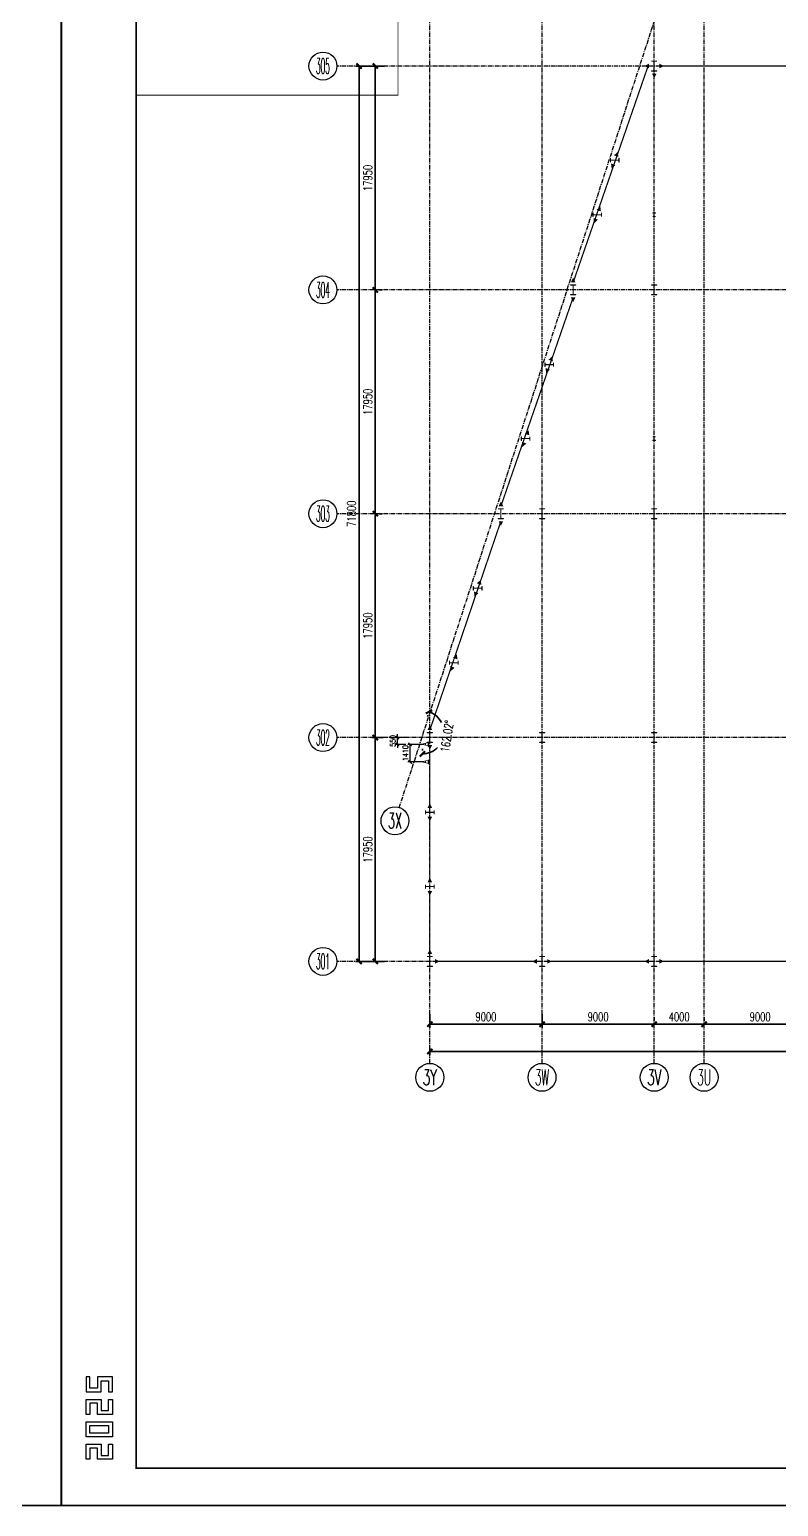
# Model space of a CAD drawing. Extents: x 782294 to 1727252, y -631030 to 17645.
# Drawn here: x 1220017 to 1280103, y -631030 to -512591 of the extents above; entities that cross this region are included whole.
import ezdxf
from ezdxf.enums import TextEntityAlignment as Align

# ---------------------------------------------------------------- set-up
doc = ezdxf.new("R2010")
doc.units = 0
doc.linetypes.add('CENTER', pattern=[2, 1.25, -0.25, 0.25, -0.25])
doc.layers.get('Defpoints').update_dxf_attribs({"color": 210})
for name, color, linetype in [('!ZN1-标注-173', 173, 'Continuous'), ('!ZN3-铝板幕墙-3', 3, 'Continuous'), ('!ZN5-钢材断面-2', 2, 'Continuous'), ('0-cxFrame', 155, 'Continuous'), ('30预埋件', 30, 'Continuous'), ('3符号', 3, 'Continuous'), ('A-WINDOW', 140, 'Continuous'), ('DIM', 173, 'Continuous'), ('DOTE', 1, 'CENTER'), ('qianming', 155, 'Continuous')]:
    doc.layers.add(name, color=color, linetype=linetype)
for name, color, linetype, lineweight in [('0-cxText', 131, 'Continuous', 25), ('S-bea', 40, 'Continuous', 0), ('S-col', 2, 'Continuous', 0), ('梁', 4, 'Continuous', 18), ('砼柱', 2, 'Continuous', 35), ('细线', 11, 'Continuous', 9)]:
    doc.layers.add(name, color=color, linetype=linetype, lineweight=lineweight)
doc.styles.add('_TCH_AXIS', font='COMPLEX', dxfattribs={"bigfont": 'GBCBIG'})
doc.styles.add('cx_biaoti', font='')
doc.styles.add('cx_tuming', font='simhei.ttf')
doc.styles.add('cx_tuqian1', font='')
doc.styles.add('DHTEXT-1', font='romans.shx', dxfattribs={"width": 0.7, "bigfont": 'chinese.shx'})
doc.styles.add('图框宋体', font='', dxfattribs={"width": 0.75})
doc.styles.add('黑体', font='simhei.ttf', dxfattribs={"height": 12})
doc.styles.get('cx_biaoti').set_extended_font_data('SimSun')
doc.styles.get('cx_tuqian1').set_extended_font_data('SimSun')
doc.styles.get('图框宋体').set_extended_font_data('SimSun')
doc.dimstyles.new('ZN175', dxfattribs={"dimscale": 175, "dimtxt": 2.5, "dimasz": 1.5, "dimexe": 1, "dimexo": 2, "dimgap": 0.9, "dimtad": 1, "dimdec": 0, "dimdsep": 46, "dimtxsty": 'DHTEXT-1', "dimblk": 'ARCHTICK', "dimcen": 2.5, "dimclrd": 173, "dimclre": 173, "dimclrt": 7, "dimazin": 2, "dimtfac": 1, "dimtdec": 0, "dimtix": 1, "dimtmove": 2, "dimatfit": 3, "dimfxl": 0, "dimtolj": 1, "dimtzin": 0, "dimarcsym": 0})
doc.dimstyles.new('ZN280', dxfattribs={"dimscale": 280, "dimtxt": 2.5, "dimasz": 1.5, "dimexe": 1, "dimexo": 2, "dimgap": 0.9, "dimtad": 1, "dimdec": 0, "dimdsep": 46, "dimtxsty": 'DHTEXT-1', "dimblk": 'ARCHTICK', "dimcen": 2.5, "dimclrd": 173, "dimclre": 173, "dimclrt": 7, "dimazin": 2, "dimtfac": 1, "dimtdec": 0, "dimtix": 1, "dimtmove": 2, "dimatfit": 3, "dimfxl": 0, "dimarcsym": 0})

# ---------------------------------------------------------------- blocks, each defined once
blk = doc.blocks.new('zjcx_lan_xinxi(Dragon)')
for p, q in [((7000, -3200), (0, -3200)), ((7000, -6700), (0, -6700)), ((7000, -10200), (0, -10200)), ((7000, -13700), (0, -13700)), ((7000, -17200), (0, -17200))]:
    blk.add_line(p, q)
at = {"const_width": 25}
blk.add_lwpolyline([(0, -20700), (7000, -20700), (7000, 0), (0, 0)], close=True, dxfattribs=at)
for points in [[(2500, -3200), (2500, 0)], [(4500, -3200), (4500, 0)], [(0, -800), (7000, -800)], [(0, -1600), (7000, -1600)], [(0, -2400), (7000, -2400)]]:
    blk.add_lwpolyline(points)
for points in [[(7000, -3200), (7000, 0)], [(0, -3200), (7000, -3200)], [(0, -20700), (7000, -20700), (7000, -3200)], [(0, -20700), (7000, -20700)]]:
    blk.add_lwpolyline(points, dxfattribs=at)
at = {"style": '图框宋体'}
for s, p in [('实   名', (3500, -400)), ('签   名', (5750, -400)), ('项目负责人', (1204, -1200)), ('专业负责人', (1250, -2000)), ('设  计  人', (1250, -2800))]:
    blk.add_text(s, height=300, dxfattribs=at).set_placement(p, align=Align.MIDDLE)
for s, p in [('注册（执业）章', (318, -3771)), ('预留章', (318, -7271)), ('出图章(未盖出图专用章本图无效)', (318, -10771)), ('审图章', (318, -14271)), ('竣工章', (318, -17771))]:
    blk.add_text(s, height=300, dxfattribs=at).set_placement(p)
blk = doc.blocks.new('T-信息(Dragon)')
at = {"layer": '0-cxFrame'}
blk.add_blockref('zjcx_lan_xinxi(Dragon)', (0, 0), dxfattribs=at)
at = {"layer": 'qianming', "color": 3, "style": 'cx_biaoti'}
for s, p in [('宋月飞', (3519, -1222)), ('宋月飞', (3519, -2022)), ('叶佳超', (3519, -2822))]:
    blk.add_text(s, height=350, dxfattribs=at).set_placement(p, align=Align.MIDDLE_CENTER)
blk = doc.blocks.new('TK22.A1 L(Dragon)')
at = {"layer": '0-cxFrame', "color": 7, "const_width": 0.5}
blk.add_lwpolyline([(0, 0), (-841, 0), (-841, 594), (0, 594)], close=True, dxfattribs=at)
at = {"layer": '0-cxFrame', "const_width": 0.5}
blk.add_lwpolyline([(-80, 10), (-821, 10), (-821, 584), (-80, 584)], close=True, dxfattribs=at)
at = {"layer": 'Defpoints', "color": 2}
for points in [[(-833.37, 34.37), (-834.37, 34.37), (-834.37, 30.37), (-830.37, 30.37), (-830.37, 33.37), (-828.37, 33.37), (-828.37, 30.37), (-827.37, 30.37), (-827.37, 34.37), (-831.37, 34.37), (-831.37, 31.37), (-833.37, 31.37), (-833.37, 34.37)], [(-833.37, 24.37), (-834.37, 24.37), (-834.37, 28.37), (-830.37, 28.37), (-830.37, 25.37), (-828.37, 25.37), (-828.37, 28.37), (-827.37, 28.37), (-827.37, 24.37), (-831.37, 24.37), (-831.37, 27.37), (-833.37, 27.37), (-833.37, 24.37)], [(-833.37, 12.37), (-834.37, 12.37), (-834.37, 16.37), (-830.37, 16.37), (-830.37, 13.37), (-828.37, 13.37), (-828.37, 16.37), (-827.37, 16.37), (-827.37, 12.37), (-831.37, 12.37), (-831.37, 15.37), (-833.37, 15.37), (-833.37, 12.37)]]:
    blk.add_lwpolyline(points, dxfattribs=at)
for points in [[(-834.37, 18.37), (-834.37, 22.37), (-827.37, 22.37), (-827.37, 18.37)], [(-833.37, 19.37), (-833.37, 21.37), (-828.37, 21.37), (-828.37, 19.37)]]:
    blk.add_lwpolyline(points, close=True, dxfattribs=at)
at = {"layer": '0-cxFrame', "xscale": 0.01, "yscale": 0.01, "zscale": 0.01}
blk.add_blockref('T-信息(Dragon)', (-821, 584), dxfattribs=at)
at = {"style": '黑体', "flags": 4}
blk.add_attdef('图幅', text='', height=3.3, dxfattribs=at).set_placement((-40, 3), align=Align.RIGHT)
at = {"layer": '0-cxText', "flags": 4}
for tag, height, style, p in [('建设单位', 3.5, 'cx_tuming', (-45, 240)), ('项目名称', 3.5, 'cx_tuming', (-45, 210)), ('子项名称', 3.5, 'cx_tuming', (-45, 180)), ('工程编号', 3.3, 'cx_tuqian1', (-35, 165)), ('图名1', 3.5, 'cx_tuming', (-45, 87)), ('图名2', 3.5, 'cx_tuming', (-45, 79)), ('图名3', 3.5, 'cx_tuming', (-45, 71)), ('出图日期', 3.3, 'cx_tuqian1', (-39, 60)), ('专业', 3.3, 'cx_tuqian1', (-55, 52)), ('图号', 3.3, 'cx_tuqian1', (-55, 44)), ('版次', 3.3, 'cx_tuqian1', (-20, 44))]:
    blk.add_attdef(tag, text='', height=height, dxfattribs=dict(at, style=style)).set_placement(p, align=Align.MIDDLE)
at = {"layer": 'Defpoints', "color": 6, "flags": 4}
for tag, height, style, p in [('tufu', 3.3, '黑体', (-12, 12)), ('dwfname', 4, 'cx_tuqian1', (-80, 3))]:
    blk.add_attdef(tag, text='', height=height, dxfattribs=dict(at, style=style)).set_placement(p, align=Align.RIGHT)
blk = doc.blocks.new('20250902091300')
at = {"layer": '细线', "ltscale": 30}
h = blk.add_hatch(color=8, dxfattribs=at)
h.dxf.hatch_style = 1
h.paths.add_polyline_path([(-131, 109), (-131, 121), (-119, 121)])
h = blk.add_hatch(color=8, dxfattribs=at)
h.dxf.hatch_style = 1
h.paths.add_polyline_path([(-131, 34), (-131, 22), (-119, 22)])
h = blk.add_hatch(color=8, dxfattribs=at)
h.dxf.hatch_style = 1
h.paths.add_polyline_path([(131, 109), (131, 121), (119, 121)])
h = blk.add_hatch(color=8, dxfattribs=at)
h.dxf.hatch_style = 1
h.paths.add_polyline_path([(131, 34), (131, 22), (119, 22)])
at = {"layer": '!ZN5-钢材断面-2'}
for p, q in [((-150, 22), (150, 22)), ((-150, 10), (-150, 22)), ((-150, 10), (150, 10)), ((-131, 121), (-131, 22)), ((-119, 121), (-119, 22)), ((119, 121), (119, 22)), ((131, 121), (131, 22)), ((150, 10), (150, 22))]:
    blk.add_line(p, q, dxfattribs=at)
at = {"ltscale": 30}
for points in [[(-131, 109), (-131, 121), (-119, 121)], [(-131, 34), (-131, 22), (-119, 22)], [(131, 109), (131, 121), (119, 121)], [(131, 34), (131, 22), (119, 22)]]:
    blk.add_lwpolyline(points, close=True, dxfattribs=at)
blk = doc.blocks.new('20250903081440')
at = {"ltscale": 50, "rotation": 180}
blk.add_blockref('20250902091300', (0, 10), dxfattribs=at)
at = {"layer": '30预埋件', "style": 'DHTEXT-1', "text_generation_flag": 6, "width": 0.55}
blk.add_attdef('B', (-105, 65), '', height=450, rotation=180, dxfattribs=at)
blk = doc.blocks.new('20250903102904')
at = {"ltscale": 1750, "rotation": 90}
for p in [(-140, 17400), (-140, 15990)]:
    blk.add_blockref('20250903081440', p, dxfattribs=at).add_auto_attribs({'B': 'A'})
blk = doc.blocks.new('_ArchTick')
at = {"color": 0, "linetype": 'ByBlock', "const_width": 0.4}
blk.add_lwpolyline([(-0.5, -0.5), (0.5, 0.5)], dxfattribs=at)
blk = doc.blocks.new('*D312')
at = {"layer": 'Defpoints', "color": 0, "ltscale": 1750, "transparency": 16777216}
for p in [(1250552, -569918), (1251993, -569918), (1251993, -571328)]:
    blk.add_point(p, dxfattribs=at)
at = {"layer": 'DIM', "color": 173, "linetype": 'ByBlock', "lineweight": -2, "ltscale": 1750, "transparency": 16777216}
for p, q in [((1251643, -569918), (1250377, -569918)), ((1250552, -571328), (1250552, -569918)), ((1251643, -571328), (1250377, -571328))]:
    blk.add_line(p, q, dxfattribs=at)
at = {"layer": 'DIM', "color": 173, "lineweight": -2, "ltscale": 1750, "transparency": 16777216, "xscale": 262.5, "yscale": 262.5, "zscale": 262.5}
for p, rotation in [((1250552, -569918), 90), ((1250552, -571328), 270)]:
    blk.add_blockref('_ArchTick', p, dxfattribs=dict(at, rotation=rotation))
at = {"layer": 'DIM', "color": 7, "ltscale": 1750, "transparency": 16777216, "insert": (1250176, -570623), "char_height": 437.5, "attachment_point": 5, "rotation": 90, "style": 'DHTEXT-1'}
blk.add_mtext('\\A1;1410', dxfattribs=at)
blk = doc.blocks.new('*D430')
at = {"layer": 'Defpoints', "color": 0, "ltscale": 2800, "transparency": 16777216}
for p in [(-17, 20163), (-600, 18366), (799, 17350), (-600, 16477)]:
    blk.add_point(p, dxfattribs=at)
at = {"layer": 'DIM', "color": 173, "linetype": 'ByBlock', "lineweight": -2, "ltscale": 2800, "transparency": 16777216}
for p, q in [((-190, 19630), (-153, 19744)), ((-600, 17037), (-600, 16917))]:
    blk.add_line(p, q, dxfattribs=at)
for start, end in [(26.82924, 72.02371), (270, 315.19447)]:
    blk.add_arc((-600, 18366), 1729, start, end, dxfattribs=at)
at = {"layer": 'DIM', "color": 173, "lineweight": -2, "ltscale": 2800, "transparency": 16777216, "xscale": 420, "yscale": 420, "zscale": 420}
for p, rotation in [((-66, 20011), 162.0237133975105), ((-600, 16637), 180)]:
    blk.add_blockref('_ArchTick', p, dxfattribs=dict(at, rotation=rotation))
at = {"layer": 'DIM', "color": 7, "ltscale": 2800, "transparency": 16777216, "insert": (1380, 18053), "char_height": 700, "attachment_point": 5, "rotation": 81.01186, "style": 'DHTEXT-1'}
blk.add_mtext('162.02°', dxfattribs=at)
blk = doc.blocks.new('卓越-轴号')
blk.add_circle((0, 0), 4)
at = {"color": 0, "style": '_TCH_AXIS', "width": 1.041667, "flags": 8}
blk.add_attdef('A', text='', height=4.48, dxfattribs=at).set_placement((-2, -2.24), (2, -2.24), align=Align.FIT)
blk = doc.blocks.new('*D431')
at = {"layer": 'Defpoints', "color": 0, "ltscale": 2800, "transparency": 16777216}
for p in [(0, -3677), (9000, -3677), (9000, -5042)]:
    blk.add_point(p, dxfattribs=at)
at = {"layer": 'DIM', "color": 173, "linetype": 'ByBlock', "lineweight": -2, "ltscale": 2800, "transparency": 16777216}
for p, q in [((0, -4237), (0, -5322)), ((9000, -4237), (9000, -5322)), ((0, -5042), (9000, -5042))]:
    blk.add_line(p, q, dxfattribs=at)
at = {"layer": 'DIM', "color": 173, "lineweight": -2, "ltscale": 2800, "transparency": 16777216, "xscale": 420, "yscale": 420, "zscale": 420, "rotation": 180}
blk.add_blockref('_ArchTick', (0, -5042), dxfattribs=at)
at = {"layer": 'DIM', "color": 173, "lineweight": -2, "ltscale": 2800, "transparency": 16777216, "xscale": 420, "yscale": 420, "zscale": 420}
blk.add_blockref('_ArchTick', (9000, -5042), dxfattribs=at)
at = {"layer": 'DIM', "color": 7, "ltscale": 2800, "transparency": 16777216, "insert": (4500, -4440), "char_height": 700, "attachment_point": 5, "style": 'DHTEXT-1'}
blk.add_mtext('9000', dxfattribs=at)
blk = doc.blocks.new('*D432')
at = {"layer": 'Defpoints', "color": 0, "ltscale": 2800, "transparency": 16777216}
for p in [(9000, -3677), (18000, -5042), (18000, -5042)]:
    blk.add_point(p, dxfattribs=at)
at = {"layer": 'DIM', "color": 173, "linetype": 'ByBlock', "lineweight": -2, "ltscale": 2800, "transparency": 16777216}
for p, q in [((9000, -4237), (9000, -5322)), ((18000, -4482), (18000, -4762)), ((9000, -5042), (18000, -5042))]:
    blk.add_line(p, q, dxfattribs=at)
at = {"layer": 'DIM', "color": 173, "lineweight": -2, "ltscale": 2800, "transparency": 16777216, "xscale": 420, "yscale": 420, "zscale": 420, "rotation": 180}
blk.add_blockref('_ArchTick', (9000, -5042), dxfattribs=at)
at = {"layer": 'DIM', "color": 173, "lineweight": -2, "ltscale": 2800, "transparency": 16777216, "xscale": 420, "yscale": 420, "zscale": 420}
blk.add_blockref('_ArchTick', (18000, -5042), dxfattribs=at)
at = {"layer": 'DIM', "color": 7, "ltscale": 2800, "transparency": 16777216, "insert": (13500, -4440), "char_height": 700, "attachment_point": 5, "style": 'DHTEXT-1'}
blk.add_mtext('9000', dxfattribs=at)
blk = doc.blocks.new('*D433')
at = {"layer": 'Defpoints', "color": 0, "ltscale": 2800, "transparency": 16777216}
for p in [(18000, -5042), (22000, -5042), (22000, -5042)]:
    blk.add_point(p, dxfattribs=at)
at = {"layer": 'DIM', "color": 173, "linetype": 'ByBlock', "lineweight": -2, "ltscale": 2800, "transparency": 16777216}
for p, q in [((18000, -4482), (18000, -4762)), ((22000, -4482), (22000, -4762)), ((18000, -5042), (22000, -5042))]:
    blk.add_line(p, q, dxfattribs=at)
at = {"layer": 'DIM', "color": 173, "lineweight": -2, "ltscale": 2800, "transparency": 16777216, "xscale": 420, "yscale": 420, "zscale": 420, "rotation": 180}
blk.add_blockref('_ArchTick', (18000, -5042), dxfattribs=at)
at = {"layer": 'DIM', "color": 173, "lineweight": -2, "ltscale": 2800, "transparency": 16777216, "xscale": 420, "yscale": 420, "zscale": 420}
blk.add_blockref('_ArchTick', (22000, -5042), dxfattribs=at)
at = {"layer": 'DIM', "color": 7, "ltscale": 2800, "transparency": 16777216, "insert": (20000, -4440), "char_height": 700, "attachment_point": 5, "style": 'DHTEXT-1'}
blk.add_mtext('4000', dxfattribs=at)
blk = doc.blocks.new('*D434')
at = {"layer": 'Defpoints', "color": 0, "ltscale": 2800, "transparency": 16777216}
for p in [(22000, -5042), (31000, -5042), (31000, -5042)]:
    blk.add_point(p, dxfattribs=at)
at = {"layer": 'DIM', "color": 173, "linetype": 'ByBlock', "lineweight": -2, "ltscale": 2800, "transparency": 16777216}
for p, q in [((22000, -4482), (22000, -4762)), ((31000, -4482), (31000, -4762)), ((22000, -5042), (31000, -5042))]:
    blk.add_line(p, q, dxfattribs=at)
at = {"layer": 'DIM', "color": 173, "lineweight": -2, "ltscale": 2800, "transparency": 16777216, "xscale": 420, "yscale": 420, "zscale": 420, "rotation": 180}
blk.add_blockref('_ArchTick', (22000, -5042), dxfattribs=at)
at = {"layer": 'DIM', "color": 173, "lineweight": -2, "ltscale": 2800, "transparency": 16777216, "xscale": 420, "yscale": 420, "zscale": 420}
blk.add_blockref('_ArchTick', (31000, -5042), dxfattribs=at)
at = {"layer": 'DIM', "color": 7, "ltscale": 2800, "transparency": 16777216, "insert": (26500, -4440), "char_height": 700, "attachment_point": 5, "style": 'DHTEXT-1'}
blk.add_mtext('9000', dxfattribs=at)
blk = doc.blocks.new('*D476')
at = {"layer": 'Defpoints', "color": 0, "ltscale": 2800, "transparency": 16777216}
for p in [(-4377, 17950), (-3181, 17950), (-3181, 0)]:
    blk.add_point(p, dxfattribs=at)
at = {"layer": 'DIM', "color": 173, "linetype": 'ByBlock', "lineweight": -2, "ltscale": 2800, "transparency": 16777216}
for p, q in [((-3741, 17950), (-4657, 17950)), ((-4377, 0), (-4377, 17950)), ((-3741, 0), (-4657, 0))]:
    blk.add_line(p, q, dxfattribs=at)
at = {"layer": 'DIM', "color": 173, "lineweight": -2, "ltscale": 2800, "transparency": 16777216, "xscale": 420, "yscale": 420, "zscale": 420}
for p, rotation in [((-4377, 17950), 90), ((-4377, 0), 270)]:
    blk.add_blockref('_ArchTick', p, dxfattribs=dict(at, rotation=rotation))
at = {"layer": 'DIM', "color": 7, "ltscale": 2800, "transparency": 16777216, "insert": (-4979, 8975), "char_height": 700, "attachment_point": 5, "rotation": 90, "style": 'DHTEXT-1'}
blk.add_mtext('17950', dxfattribs=at)
blk = doc.blocks.new('*D477')
at = {"layer": 'Defpoints', "color": 0, "ltscale": 2800, "transparency": 16777216}
for p in [(-4377, 35900), (-4377, 35900), (-3181, 17950)]:
    blk.add_point(p, dxfattribs=at)
at = {"layer": 'DIM', "color": 173, "linetype": 'ByBlock', "lineweight": -2, "ltscale": 2800, "transparency": 16777216}
for p, q in [((-4377, 17950), (-4377, 35900)), ((-3817, 35900), (-4097, 35900)), ((-3741, 17950), (-4657, 17950))]:
    blk.add_line(p, q, dxfattribs=at)
at = {"layer": 'DIM', "color": 173, "lineweight": -2, "ltscale": 2800, "transparency": 16777216, "xscale": 420, "yscale": 420, "zscale": 420}
for p, rotation in [((-4377, 35900), 90), ((-4377, 17950), 270)]:
    blk.add_blockref('_ArchTick', p, dxfattribs=dict(at, rotation=rotation))
at = {"layer": 'DIM', "color": 7, "ltscale": 2800, "transparency": 16777216, "insert": (-4979, 26925), "char_height": 700, "attachment_point": 5, "rotation": 90, "style": 'DHTEXT-1'}
blk.add_mtext('17950', dxfattribs=at)
blk = doc.blocks.new('*D478')
at = {"layer": 'Defpoints', "color": 0, "ltscale": 2800, "transparency": 16777216}
for p in [(-4377, 53850), (-4377, 53850), (-4377, 35900)]:
    blk.add_point(p, dxfattribs=at)
at = {"layer": 'DIM', "color": 173, "linetype": 'ByBlock', "lineweight": -2, "ltscale": 2800, "transparency": 16777216}
for p, q in [((-4377, 35900), (-4377, 53850)), ((-3817, 53850), (-4097, 53850)), ((-3817, 35900), (-4097, 35900))]:
    blk.add_line(p, q, dxfattribs=at)
at = {"layer": 'DIM', "color": 173, "lineweight": -2, "ltscale": 2800, "transparency": 16777216, "xscale": 420, "yscale": 420, "zscale": 420}
for p, rotation in [((-4377, 53850), 90), ((-4377, 35900), 270)]:
    blk.add_blockref('_ArchTick', p, dxfattribs=dict(at, rotation=rotation))
at = {"layer": 'DIM', "color": 7, "ltscale": 2800, "transparency": 16777216, "insert": (-4979, 44875), "char_height": 700, "attachment_point": 5, "rotation": 90, "style": 'DHTEXT-1'}
blk.add_mtext('17950', dxfattribs=at)
blk = doc.blocks.new('*D479')
at = {"layer": 'Defpoints', "color": 0, "ltscale": 2800, "transparency": 16777216}
for p in [(-4377, 71800), (-4377, 71800), (-4377, 53850)]:
    blk.add_point(p, dxfattribs=at)
at = {"layer": 'DIM', "color": 173, "linetype": 'ByBlock', "lineweight": -2, "ltscale": 2800, "transparency": 16777216}
for p, q in [((-4377, 53850), (-4377, 71800)), ((-3817, 71800), (-4097, 71800)), ((-3817, 53850), (-4097, 53850))]:
    blk.add_line(p, q, dxfattribs=at)
at = {"layer": 'DIM', "color": 173, "lineweight": -2, "ltscale": 2800, "transparency": 16777216, "xscale": 420, "yscale": 420, "zscale": 420}
for p, rotation in [((-4377, 71800), 90), ((-4377, 53850), 270)]:
    blk.add_blockref('_ArchTick', p, dxfattribs=dict(at, rotation=rotation))
at = {"layer": 'DIM', "color": 7, "ltscale": 2800, "transparency": 16777216, "insert": (-4979, 62825), "char_height": 700, "attachment_point": 5, "rotation": 90, "style": 'DHTEXT-1'}
blk.add_mtext('17950', dxfattribs=at)
blk = doc.blocks.new('*D484')
at = {"layer": 'Defpoints', "color": 0, "ltscale": 2800, "transparency": 16777216}
for p in [(0, -6374), (184000, -6374), (0, -7223)]:
    blk.add_point(p, dxfattribs=at)
at = {"layer": 'DIM', "color": 173, "linetype": 'ByBlock', "lineweight": -2, "ltscale": 2800, "transparency": 16777216}
for p, q in [((0, -6934), (0, -7503)), ((184000, -6934), (184000, -7503)), ((184000, -7223), (0, -7223))]:
    blk.add_line(p, q, dxfattribs=at)
at = {"layer": 'DIM', "color": 173, "lineweight": -2, "ltscale": 2800, "transparency": 16777216, "xscale": 420, "yscale": 420, "zscale": 420, "rotation": 180}
blk.add_blockref('_ArchTick', (0, -7223), dxfattribs=at)
at = {"layer": 'DIM', "color": 173, "lineweight": -2, "ltscale": 2800, "transparency": 16777216, "xscale": 420, "yscale": 420, "zscale": 420}
blk.add_blockref('_ArchTick', (184000, -7223), dxfattribs=at)
at = {"layer": 'DIM', "color": 7, "ltscale": 2800, "transparency": 16777216, "insert": (92000, -6621), "char_height": 700, "attachment_point": 5, "style": 'DHTEXT-1'}
blk.add_mtext('184000', dxfattribs=at)
blk = doc.blocks.new('*D485')
at = {"layer": 'Defpoints', "color": 0, "ltscale": 2800, "transparency": 16777216}
for p in [(-5674, 71800), (-3064, 71800), (-3064, 0)]:
    blk.add_point(p, dxfattribs=at)
at = {"layer": 'DIM', "color": 173, "linetype": 'ByBlock', "lineweight": -2, "ltscale": 2800, "transparency": 16777216}
for p, q in [((-3624, 71800), (-5954, 71800)), ((-5674, 0), (-5674, 71800)), ((-3624, 0), (-5954, 0))]:
    blk.add_line(p, q, dxfattribs=at)
at = {"layer": 'DIM', "color": 173, "lineweight": -2, "ltscale": 2800, "transparency": 16777216, "xscale": 420, "yscale": 420, "zscale": 420}
for p, rotation in [((-5674, 71800), 90), ((-5674, 0), 270)]:
    blk.add_blockref('_ArchTick', p, dxfattribs=dict(at, rotation=rotation))
at = {"layer": 'DIM', "color": 7, "ltscale": 2800, "transparency": 16777216, "insert": (-6276, 35900), "char_height": 700, "attachment_point": 5, "rotation": 90, "style": 'DHTEXT-1'}
blk.add_mtext('71800', dxfattribs=at)
blk = doc.blocks.new('*D1643')
at = {"layer": '!ZN1-标注-173', "color": 173, "linetype": 'ByBlock', "lineweight": -2, "ltscale": 1750, "transparency": 16777216}
for p, q in [((1250202, -569368), (1249357, -569368)), ((1249532, -569368), (1249532, -569106)), ((1249532, -569918), (1249532, -569368)), ((1250202, -569918), (1249357, -569918)), ((1249532, -569918), (1249532, -570181))]:
    blk.add_line(p, q, dxfattribs=at)
at = {"layer": 'Defpoints', "color": 0, "ltscale": 1750, "transparency": 16777216}
for p in [(1249532, -569368), (1250552, -569368), (1250552, -569918)]:
    blk.add_point(p, dxfattribs=at)
at = {"layer": '!ZN1-标注-173', "color": 173, "lineweight": -2, "ltscale": 1750, "transparency": 16777216, "xscale": 262.5, "yscale": 262.5, "zscale": 262.5}
for p, rotation in [((1249532, -569368), 270), ((1249532, -569918), 90)]:
    blk.add_blockref('_ArchTick', p, dxfattribs=dict(at, rotation=rotation))
at = {"layer": '!ZN1-标注-173', "color": 7, "ltscale": 1750, "transparency": 16777216, "insert": (1249156, -569643), "char_height": 437.5, "attachment_point": 5, "rotation": 90, "style": 'DHTEXT-1'}
blk.add_mtext('\\A1;550', dxfattribs=at)
blk = doc.blocks.new('20250922151808')
at = {"layer": 'S-col'}
blk.add_lwpolyline([(-165069, 621020), (-164639, 621020), (-164639, 621002), (-164848, 621002), (-164848, 620238), (-164639, 620238), (-164639, 620220), (-165069, 620220), (-165069, 620238), (-164860, 620238), (-164860, 621002), (-165069, 621002)], close=True, dxfattribs=at)
blk = doc.blocks.new('20250922151841')
at = {"layer": 'S-col'}
blk.add_lwpolyline([(-195790, 766820), (-195490, 766820), (-195490, 766808), (-195636, 766808), (-195636, 766132), (-195490, 766132), (-195490, 766120), (-195790, 766120), (-195790, 766132), (-195644, 766132), (-195644, 766808), (-195790, 766808)], close=True, dxfattribs=at)
blk = doc.blocks.new('A$Cb80b48e2')
at = {"layer": 'S-bea'}
for points in [[(17585, 71800, 375, 0, 0), (17210, 71800, 375, 0, 0)], [(18000, 71200, 375, 0, 0), (18000, 70825, 375, 0, 0)], [(18415, 71800, 375, 0, 0), (18790, 71800, 375, 0, 0)], [(14712, 63921, 375, 0, 0), (14583, 63569, 375, 0, 0)], [(14951, 64579, 375, 0, 0), (15079, 64931, 375, 0, 0)], [(13550, 60205, 375, 0, 0), (13678, 60558, 375, 0, 0)], [(13310, 59547, 375, 0, 0), (13182, 59195, 375, 0, 0)], [(11500, 54450, 375, 0, 0), (11500, 54825, 375, 0, 0)], [(11500, 53250, 375, 0, 0), (11500, 52875, 375, 0, 0)], [(9698, 48179, 375, 0, 0), (9826, 48531, 375, 0, 0)], [(9458, 47521, 375, 0, 0), (9330, 47169, 375, 0, 0)], [(7800, 42255, 375, 0, 0), (7928, 42608, 375, 0, 0)], [(7560, 41597, 375, 0, 0), (7432, 41245, 375, 0, 0)], [(5700, 36500, 375, 0, 0), (5700, 36875, 375, 0, 0)], [(5700, 35300, 375, 0, 0), (5700, 34925, 375, 0, 0)], [(3956, 30255, 375, 0, 0), (4084, 30608, 375, 0, 0)], [(3716, 29597, 375, 0, 0), (3588, 29245, 375, 0, 0)], [(1802, 23621, 375, 0, 0), (1674, 23269, 375, 0, 0)], [(2042, 24279, 375, 0, 0), (2170, 24631, 375, 0, 0)], [(0, 18550, 375, 0, 0), (0, 18925, 375, 0, 0)], [(0, 17350, 375, 0, 0), (0, 16975, 375, 0, 0)], [(0, 12300, 375, 0, 0), (0, 12675, 375, 0, 0)], [(0, 11600, 375, 0, 0), (0, 11225, 375, 0, 0)], [(0, 6350, 375, 0, 0), (0, 6725, 375, 0, 0)], [(0, 5650, 375, 0, 0), (0, 5275, 375, 0, 0)], [(0, 600, 375, 0, 0), (0, 975, 375, 0, 0)], [(415, 0, 375, 0, 0), (790, 0, 375, 0, 0)], [(8585, 0, 375, 0, 0), (8210, 0, 375, 0, 0)], [(9415, 0, 375, 0, 0), (9790, 0, 375, 0, 0)], [(17585, 0, 375, 0, 0), (17210, 0, 375, 0, 0)], [(18415, 0, 375, 0, 0), (18790, 0, 375, 0, 0)]]:
    blk.add_lwpolyline(points, format="xyseb", dxfattribs=at)
at = {"layer": 'S-col'}
for points in [[(14481, 64100), (14481, 64400), (14493, 64400), (14493, 64254), (15169, 64254), (15169, 64400), (15181, 64400), (15181, 64100), (15169, 64100), (15169, 64246), (14493, 64246), (14493, 64100)], [(17900, 60026), (18100, 60026), (18100, 60014), (18004, 60014), (18004, 59738), (18100, 59738), (18100, 59726), (17900, 59726), (17900, 59738), (17996, 59738), (17996, 60014), (17900, 60014)], [(17900, 42076), (18100, 42076), (18100, 42064), (18004, 42064), (18004, 41788), (18100, 41788), (18100, 41776), (17900, 41776), (17900, 41788), (17996, 41788), (17996, 42064), (17900, 42064)]]:
    blk.add_lwpolyline(points, close=True, dxfattribs=at)
at = {"layer": '梁', "linetype": 'Continuous', "const_width": 100}
for points in [[(11500, 54450), (17508, 71800)], [(18415, 71800), (30585, 71800)], [(5700, 36500), (11500, 53250)], [(0, 18550), (5700, 35300)], [(0, 17350), (0, 12300)], [(0, 11600), (0, 6350)], [(0, 5650), (0, 600)], [(415, 0), (8585, 0)], [(9415, 0), (17585, 0)], [(18415, 0), (30585, 0)]]:
    blk.add_lwpolyline(points, dxfattribs=at)
at = {"layer": 'A-WINDOW'}
for p in [(182854, -548820), (176354, -566770), (182854, -566770), (170554, -584720), (173854, -584720), (182854, -584720), (164854, -602670), (173854, -602670), (182854, -602670), (164854, -620620), (173854, -620620), (182854, -620620)]:
    blk.add_blockref('20250922151808', p, dxfattribs=at)
at = {"layer": 'S-col', "rotation": 90}
for p in [(779900, 255516), (776048, 243490), (774150, 237566), (770306, 225566), (768392, 219590), (766470, 207590), (766470, 201640)]:
    blk.add_blockref('20250922151841', p, dxfattribs=at)
blk = doc.blocks.new('A$Cd7b80a86')
at = {"layer": 'DOTE', "ltscale": 280}
for p, q in [((0, -8180), (0, 83777.4)), ((9000, -8180), (9000, 83777.4)), ((18000, -8180), (18000, 83777.4)), ((22000, -8180), (22000, 83777.4)), ((195431, 71800), (-7455.8, 71800)), ((195431, 53850), (-7455.8, 53850)), ((195431, 35900), (-7455.8, 35900)), ((195431, 17950), (-7455.8, 17950)), ((195431, 0), (-7455.8, 0))]:
    blk.add_line(p, q, dxfattribs=at)
blk.add_lwpolyline([(-2450.9, 12337.2), (22883.2, 90417.5)], dxfattribs=at)
at = {"layer": '3符号', "color": 7}
ref = blk.add_blockref('卓越-轴号', (-8575.8, 71800), dxfattribs=dict(at, xscale=280, yscale=280, zscale=280))
ref.add_attrib('A', '305', dxfattribs={"layer": '0', "color": 0, "height": 1254.4, "style": '_TCH_AXIS', "width": 0.353774}).set_placement((-9135.8, 71172.8), (-8015.8, 71172.8), align=Align.FIT)
ref = blk.add_blockref('卓越-轴号', (-8575.8, 53850), dxfattribs=dict(at, xscale=280, yscale=280, zscale=280))
ref.add_attrib('A', '304', dxfattribs={"layer": '0', "color": 0, "height": 1254.4, "style": '_TCH_AXIS', "width": 0.340909}).set_placement((-9135.8, 53222.8), (-8015.8, 53222.8), align=Align.FIT)
ref = blk.add_blockref('卓越-轴号', (-8575.8, 35900), dxfattribs=dict(at, xscale=280, yscale=280, zscale=280))
ref.add_attrib('A', '303', dxfattribs={"layer": '0', "color": 0, "height": 1254.4, "style": '_TCH_AXIS', "width": 0.353774}).set_placement((-9135.8, 35272.8), (-8015.8, 35272.8), align=Align.FIT)
ref = blk.add_blockref('卓越-轴号', (-8575.8, 17950), dxfattribs=dict(at, xscale=280, yscale=280, zscale=280))
ref.add_attrib('A', '302', dxfattribs={"layer": '0', "color": 0, "height": 1254.4, "style": '_TCH_AXIS', "width": 0.353774}).set_placement((-9135.8, 17322.8), (-8015.8, 17322.8), align=Align.FIT)
ref = blk.add_blockref('卓越-轴号', (-2796.6, 11271.9), dxfattribs=dict(at, xscale=280, yscale=280, zscale=280))
ref.add_attrib('A', '3X', dxfattribs={"layer": '0', "color": 0, "height": 1254.4, "style": '_TCH_AXIS', "width": 0.506757}).set_placement((-3356.6, 10644.7), (-2236.6, 10644.7), align=Align.FIT)
ref = blk.add_blockref('卓越-轴号', (-8575.8, 0), dxfattribs=dict(at, xscale=280, yscale=280, zscale=280))
ref.add_attrib('A', '301', dxfattribs={"layer": '0', "color": 0, "height": 1254.4, "style": '_TCH_AXIS', "width": 0.390625}).set_placement((-9135.8, -627.2), (-8015.8, -627.2), align=Align.FIT)
ref = blk.add_blockref('卓越-轴号', (0, -9300), dxfattribs=dict(at, xscale=280, yscale=280, zscale=280))
ref.add_attrib('A', '3Y', dxfattribs={"layer": '0', "color": 0, "height": 1254.4, "style": '_TCH_AXIS', "width": 0.493421}).set_placement((-560, -9927.2), (560, -9927.2), align=Align.FIT)
ref = blk.add_blockref('卓越-轴号', (9000, -9300), dxfattribs=dict(at, xscale=280, yscale=280, zscale=280))
ref.add_attrib('A', '3W', dxfattribs={"layer": '0', "color": 0, "height": 1254.4, "style": '_TCH_AXIS', "width": 0.457317}).set_placement((8440, -9927.2), (9560, -9927.2), align=Align.FIT)
ref = blk.add_blockref('卓越-轴号', (18000, -9300), dxfattribs=dict(at, xscale=280, yscale=280, zscale=280))
ref.add_attrib('A', '3V', dxfattribs={"layer": '0', "color": 0, "height": 1254.4, "style": '_TCH_AXIS', "width": 0.506757}).set_placement((17440, -9927.2), (18560, -9927.2), align=Align.FIT)
ref = blk.add_blockref('卓越-轴号', (22000, -9300), dxfattribs=dict(at, xscale=280, yscale=280, zscale=280))
ref.add_attrib('A', '3U', dxfattribs={"layer": '0', "color": 0, "height": 1254.4, "style": '_TCH_AXIS', "width": 0.480769}).set_placement((21440, -9927.2), (22560, -9927.2), align=Align.FIT)
at = {"layer": 'DIM', "ltscale": 2800}
for p1, p2, distance, picture, middle in [((-3063.5, 0), (-3063.5, 71800), 2610.2, '*D485', (-6275.7, 35900)), ((-3181.3, 0), (-3181.3, 17950), 1195.2, '*D476', (-4978.5, 8975)), ((0, -3677.3), (9000, -3677.3), -1365.2, '*D431', (4500, -4440.5)), ((184000, -6373.5), (0, -6373.5), 849.5, '*D484', (92000, -6621))]:
    dim = blk.add_aligned_dim(p1=p1, p2=p2, distance=distance, dimstyle='ZN280', dxfattribs=at)
    dim.commit()
    dim.dimension.update_dxf_attribs({"geometry": picture, "text_midpoint": middle})
for base, p1, p2, angle, picture, middle in [((-4376.5, 71800), (-4376.5, 53850), (-4376.5, 71800), 270, '*D479', (-4978.5, 62825)), ((-4376.5, 53850), (-4376.5, 35900), (-4376.5, 53850), 270, '*D478', (-4978.5, 44875)), ((-4376.5, 35900), (-3181.3, 17950), (-4376.5, 35900), 270, '*D477', (-4978.5, 26925)), ((18000, -5042.5), (9000, -3677.3), (18000, -5042.5), 180, '*D432', (13500, -4440.5)), ((22000, -5042.5), (18000, -5042.5), (22000, -5042.5), 180, '*D433', (20000, -4440.5)), ((31000, -5042.5), (22000, -5042.5), (31000, -5042.5), 180, '*D434', (26500, -4440.5))]:
    dim = blk.add_linear_dim(base=base, p1=p1, p2=p2, angle=angle, dimstyle='ZN280', dxfattribs=at)
    dim.commit()
    dim.dimension.update_dxf_attribs({"geometry": picture, "text_midpoint": middle})
dim = blk.add_angular_dim_3p(base=(799, 17349.7), center=(-600, 18365.8), p1=(-600, 16476.7), p2=(-17, 20162.7), dimstyle='ZN280', dxfattribs=at)
dim.commit()
dim.dimension.update_dxf_attribs({"geometry": '*D430', "text_midpoint": (1379.5, 18052.7), "dimtype": 133})

msp = doc.modelspace()

# ---------------------------------------------------------------- block references
at = {"layer": '!ZN3-铝板幕墙-3', "ltscale": 1750}
msp.add_blockref('A$Cb80b48e2', (1252132.7, -587318.4), dxfattribs=at)
at = {"ltscale": 500}
msp.add_blockref('20250903102904', (1252132.7, -587318.4), dxfattribs=at)
at = {"layer": '0-cxFrame', "xscale": 300, "yscale": 300, "zscale": 300}
for p in [(1222576.7, -630955.4), (1474876.7, -630955.4)]:
    msp.add_blockref('TK22.A1 L(Dragon)', p, dxfattribs=at)
at = {"layer": '砼柱', "ltscale": 500}
msp.add_blockref('A$Cd7b80a86', (1252132.7, -587318.4), dxfattribs=at)

# ---------------------------------------------------------------- dimensions: what is measured, and where the dimension line sits
at = {"layer": '!ZN1-标注-173', "ltscale": 1750}
dim = msp.add_linear_dim(base=(1249532.2, -569368.4), p1=(1250552.3, -569918.4), p2=(1250552.3, -569368.4), angle=90, dimstyle='ZN175', dxfattribs=at)
dim.commit()
dim.dimension.update_dxf_attribs({"geometry": '*D1643', "text_midpoint": (1249155.9, -569643.4)})
at = {"layer": 'DIM', "ltscale": 1750}
dim = msp.add_linear_dim(base=(1250552.3, -569918.4), p1=(1251992.7, -571328.4), p2=(1251992.7, -569918.4), angle=90, dimstyle='ZN175', dxfattribs=at)
dim.commit()
dim.dimension.update_dxf_attribs({"geometry": '*D312', "text_midpoint": (1250176.1, -570623.4)})

doc.saveas('drawing.dxf')
